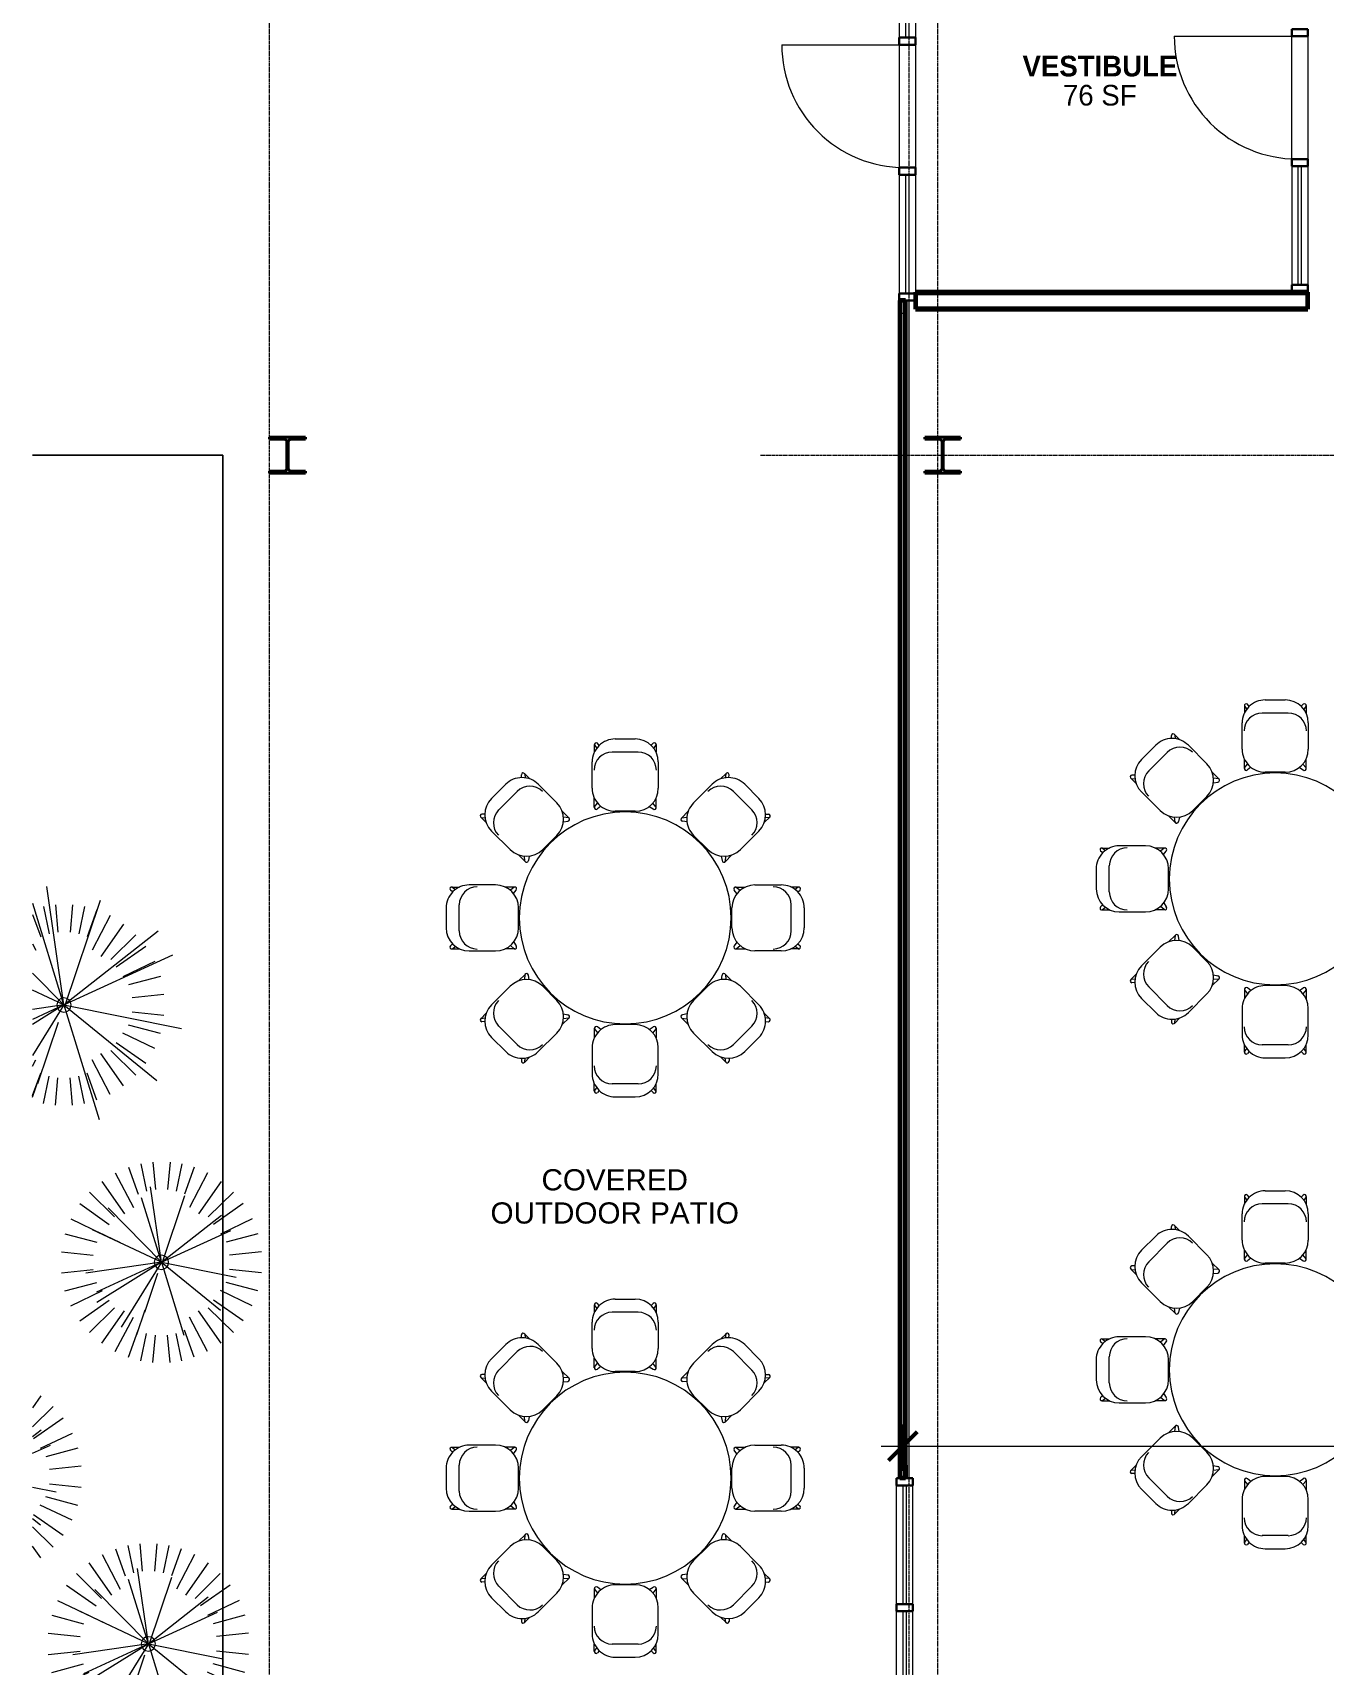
# Model space of a CAD drawing. Header units: inches. Extents: x 126 to 2219, y -1759 to -92.
# Drawn here: x 126.5 to 486, y -1505.3 to -1050.7 of the extents above; entities that cross this region are included whole.
import ezdxf

# ---------------------------------------------------------------- set-up
doc = ezdxf.new("R2010")
doc.units = ezdxf.units.IN
doc.header["$MEASUREMENT"] = 0
doc.linetypes.add('Grid Line 1_2_', pattern=[0.875, 0.5, -0.125, 0.125, -0.125])
for name, color, linetype, lineweight in [('A-ANNO-DIMS', 211, 'Continuous', 9), ('A-ANNO-DIMS-64', 211, 'Continuous', 9), ('A-AREA-IDEN', 2, 'Continuous', 9), ('A-DOOR', 31, 'Continuous', 18), ('A-GLAZ-CURT', 52, 'Continuous', 9), ('A-GLAZ-CWMG', 51, 'Continuous', 9), ('A-WALL', 113, 'Continuous', 18), ('A-WALL-PATT', 111, 'Continuous', 60), ('C-TOPO', 7, 'Continuous', 9), ('G-ANNO-TEXT', 231, 'Continuous', 9), ('I-FURN', 30, 'Continuous', 9), ('I-FURN-PNLS', 30, 'Continuous', 9), ('I-WALL', 2, 'Continuous', 18), ('L-PLNT', 71, 'Continuous', 9), ('S-COLS', 52, 'Continuous', 9), ('S-GRID', 1, 'Continuous', 9)]:
    doc.layers.add(name, color=color, linetype=linetype, lineweight=lineweight)
doc.styles.add('Arial', font='arial.ttf', dxfattribs={"height": 5.901198})
doc.styles.add('Century Gothic', font='GOTHIC.TTF', dxfattribs={"height": 5.748447})
doc.styles.add('Century Gothic_B', font='GOTHICB.TTF', dxfattribs={"height": 5.744479})
doc.dimstyles.new('Linear_-_3_32__Arial', dxfattribs={"dimscale": 12, "dimtxt": 6, "dimasz": 0.666667, "dimexe": 0.5, "dimexo": 0.333333, "dimgap": 0.333333, "dimtad": 1, "dimdec": 0, "dimzin": 1, "dimdsep": 46, "dimlunit": 4, "dimtxsty": 'Arial', "dimblk1": 'OBLIQUE', "dimblk2": 'OBLIQUE', "dimsah": 1, "dimcen": 0.09, "dimdle": 0.5, "dimazin": 0, "dimtfac": 1, "dimtdec": 4, "dimtix": 1, "dimtmove": 0, "dimatfit": 3, "dimfxl": 1, "dimtvp": 1, "dimfrac": 2, "dimtolj": 1, "dimtzin": 0, "dimarcsym": 2})
pattern_1 = [(45, (0, 0), (-6.33568, 6.33568), []), (45, (0, 9.6), (-6.335677, 6.335677), [])]
pattern_2 = [(0, (0, 0), (20.48, 5.12), [0.845, -14.515, 0.845, -14.515, -81.92]), (0, (0, 0), (20.48, 5.12), [-30.72, 0.845, -29.875, 0.845, -14.515, -35.84]), (0, (0, 0), (20.48, 5.12), [-76.8, 0.845, -9.395, 0.845, -24.755]), (120, (7.68, 2.56), (-14.67405, 15.1762), [0.845, -14.515, 0.845, -14.515, -81.92]), (120, (7.68, 2.56), (-14.67405, 15.1762), [-30.72, 0.845, -29.875, 0.845, -14.515, -35.84]), (120, (7.68, 2.56), (-14.67405, 15.1762), [-76.8, 0.845, -9.395, 0.845, -24.755]), (240, (10.24, 12.8), (-5.80595, -20.2962), [0.845, -14.515, 0.845, -14.515, -81.92]), (240, (10.24, 12.8), (-5.80595, -20.2962), [-30.72, 0.845, -29.875, 0.845, -14.515, -35.84]), (240, (10.24, 12.8), (-5.80595, -20.2962), [-76.8, 0.845, -9.395, 0.845, -24.755])]

# ---------------------------------------------------------------- blocks, each defined once
blk = doc.blocks.new('System Panel - Exterior Glazing-V25-Floor Plan - Office Annex')
at = {"layer": 'A-GLAZ-CURT', "color": 10, "lineweight": 18}
for p, q in [((16.53125, 1.25), (-16.53125, 1.25)), ((-16.53125, 1.25), (-16.53125, 0.25)), ((-16.53125, 0.25), (16.53125, 0.25)), ((16.53125, 0.25), (16.53125, 1.25))]:
    blk.add_line(p, q, dxfattribs=at)
at = {"layer": 'A-GLAZ-CURT', "color": 130}
for p, q in [((-16.53125, 0.25), (-16.53125, 1.25)), ((16.53125, 1.25), (16.53125, 0.25))]:
    blk.add_line(p, q, dxfattribs=at)
at = {"layer": 'A-GLAZ-CURT', "color": 254}
for p, q in [((16.53125, 1.25), (-16.53125, 1.25)), ((-16.53125, 0.25), (16.53125, 0.25))]:
    blk.add_line(p, q, dxfattribs=at)
blk = doc.blocks.new('System Panel - Exterior Glazing-V26-Floor Plan - Office Annex')
at = {"layer": 'A-GLAZ-CURT', "color": 10, "lineweight": 18}
for p, q in [((17.09375, 1.25), (-17.09375, 1.25)), ((-17.09375, 1.25), (-17.09375, 0.25)), ((-17.09375, 0.25), (17.09375, 0.25)), ((17.09375, 0.25), (17.09375, 1.25))]:
    blk.add_line(p, q, dxfattribs=at)
at = {"layer": 'A-GLAZ-CURT', "color": 130}
for p, q in [((-17.09375, 0.25), (-17.09375, 1.25)), ((17.09375, 1.25), (17.09375, 0.25))]:
    blk.add_line(p, q, dxfattribs=at)
at = {"layer": 'A-GLAZ-CURT', "color": 254}
for p, q in [((17.09375, 1.25), (-17.09375, 1.25)), ((-17.09375, 0.25), (17.09375, 0.25))]:
    blk.add_line(p, q, dxfattribs=at)
blk = doc.blocks.new('Rectangular Mullion - Exterior 2_ x 4_5_-V27-Floor Plan - Office Annex')
at = {"layer": 'A-GLAZ-CWMG', "color": 7}
for p, q in [((1744.75, -1525.71), (1711.69, -1525.71)), ((1744.75, -1530.21), (1711.69, -1530.21))]:
    blk.add_line(p, q, dxfattribs=at)
blk = doc.blocks.new('Rectangular Mullion - Exterior 2_ x 4_5_-V28-Floor Plan - Office Annex')
at = {"layer": 'A-GLAZ-CWMG', "color": 7}
for p, q in [((1889.5, -1525.71), (1855.31, -1525.71)), ((1889.5, -1530.21), (1855.31, -1530.21))]:
    blk.add_line(p, q, dxfattribs=at)
blk = doc.blocks.new('Rectangular Mullion - Exterior 2_ x 4_5_-V30-Floor Plan - Office Annex')
at = {"layer": 'A-GLAZ-CWMG', "color": 50, "lineweight": 30}
for p, q in [((0, 1.5), (-2, 1.5)), ((-2, 1.5), (-2, -3)), ((0, -3), (0, 1.5)), ((-2, -3), (0, -3))]:
    blk.add_line(p, q, dxfattribs=at)
blk = doc.blocks.new('Rectangular Mullion - Exterior 2_ x 4_5_-V31-Floor Plan - Office Annex')
at = {"layer": 'A-GLAZ-CWMG', "color": 50, "lineweight": 30}
for p, q in [((-1, 1.5), (1, 1.5)), ((-1, -3), (-1, 1.5)), ((1, 1.5), (1, -3)), ((1, -3), (-1, -3))]:
    blk.add_line(p, q, dxfattribs=at)
blk = doc.blocks.new('Rectangular Mullion - Profile_Polycarbonate_Lower-637910-Floor Plan - Office Annex')
at = {"layer": 'A-GLAZ-CWMG', "color": 7}
for p, q in [((367.7, -1128.83), (367.83, -1128.83)), ((367.7, -1449.59), (367.7, -1128.83)), ((367.83, -1128.83), (367.9, -1128.83)), ((367.83, -1449.59), (367.83, -1128.83)), ((369.47, -1128.83), (369.83, -1128.83)), ((369.83, -1449.59), (369.83, -1128.83)), ((367.83, -1449.59), (367.7, -1449.59)), ((367.9, -1449.59), (367.83, -1449.59))]:
    blk.add_line(p, q, dxfattribs=at)
at = {"layer": 'A-GLAZ-CWMG', "color": 153}
for p, q in [((367.9, -1128.83), (369.47, -1128.83)), ((369.47, -1449.59), (369.47, -1128.83)), ((369.47, -1449.59), (367.9, -1449.59))]:
    blk.add_line(p, q, dxfattribs=at)
blk = doc.blocks.new('Rectangular Mullion - Profile_Polycarbonate_Upper and left-626597-Floor Plan - Office Annex')
at = {"layer": 'A-GLAZ-CWMG', "color": 50, "lineweight": 30}
for p, q in [((-2.834, 0.859875), (-2.834, 0.984875)), ((-2.834, 0.984875), (0, 0.984875)), ((-2.7715, 0.859875), (-2.834, 0.859875)), ((-0.0625, 0.922375), (-2.7715, 0.922375)), ((-2.7715, 0.922375), (-2.7715, 0.859875)), ((-0.0625, -1.078625), (-0.0625, 0.922375)), ((0, 0.984875), (0, -1.141125)), ((-3.622, -1.141125), (-3.622, -0.787125)), ((-3.622, -0.787125), (-3.372, -0.787125)), ((0, -1.141125), (-3.622, -1.141125)), ((-3.372, -0.849625), (-3.5595, -0.849625)), ((-3.5595, -0.849625), (-3.5595, -1.078625)), ((-3.5595, -1.078625), (-0.0625, -1.078625)), ((-3.372, -0.787125), (-3.372, -0.849625))]:
    blk.add_line(p, q, dxfattribs=at)
blk = doc.blocks.new('System Panel - Exterior Glazing-430040-Floor Plan - Office Annex')
at = {"layer": 'A-GLAZ-CURT', "color": 10, "lineweight": 18}
for p, q in [((16.53125, -0.25), (-16.53125, -0.25)), ((-16.53125, -0.25), (-16.53125, -1.25)), ((-16.53125, -1.25), (16.53125, -1.25)), ((16.53125, -1.25), (16.53125, -0.25))]:
    blk.add_line(p, q, dxfattribs=at)
at = {"layer": 'A-GLAZ-CURT', "color": 130}
for p, q in [((-16.53125, -1.25), (-16.53125, -0.25)), ((16.53125, -0.25), (16.53125, -1.25))]:
    blk.add_line(p, q, dxfattribs=at)
at = {"layer": 'A-GLAZ-CURT', "color": 254}
for p, q in [((16.53125, -0.25), (-16.53125, -0.25)), ((-16.53125, -1.25), (16.53125, -1.25))]:
    blk.add_line(p, q, dxfattribs=at)
blk = doc.blocks.new('Door_Single_Storefront - one-624149-Floor Plan - Office Annex')
at = {"layer": 'A-DOOR', "color": 10}
blk.add_line((-17.09375, -34.1875), (-17.09375, 0), dxfattribs=at)
blk.add_arc((-17.09375, 0), 34.1875, 270, 0, dxfattribs=at)
blk = doc.blocks.new('Rectangular Mullion - Exterior 2_ x 4_5_-624145-Floor Plan - Office Annex')
at = {"layer": 'A-GLAZ-CWMG', "color": 7}
for p, q in [((476.94, -1087.89), (476.94, -1120.95)), ((481.44, -1087.89), (481.44, -1120.95))]:
    blk.add_line(p, q, dxfattribs=at)
blk = doc.blocks.new('Rectangular Mullion - Exterior 2_ x 4_5_-430036-Floor Plan - Office Annex')
at = {"layer": 'A-GLAZ-CWMG', "color": 7}
for p, q in [((2042.44, -1489.46), (2042.44, -1455.27)), ((2046.94, -1489.46), (2046.94, -1455.27))]:
    blk.add_line(p, q, dxfattribs=at)
blk = doc.blocks.new('Rectangular Mullion - Exterior 2_ x 4_5_-626658-Floor Plan - Office Annex')
at = {"layer": 'A-GLAZ-CWMG', "color": 50, "lineweight": 30}
for p, q in [((0, 3), (-2, 3)), ((-2, 3), (-2, -1.5)), ((0, -1.5), (0, 3)), ((-2, -1.5), (0, -1.5))]:
    blk.add_line(p, q, dxfattribs=at)
blk = doc.blocks.new('Rectangular Mullion - Exterior 2_ x 4_5_-430038-Floor Plan - Office Annex')
at = {"layer": 'A-GLAZ-CWMG', "color": 50, "lineweight": 30}
for p, q in [((-1, 3), (1, 3)), ((-1, -1.5), (-1, 3)), ((1, 3), (1, -1.5)), ((1, -1.5), (-1, -1.5))]:
    blk.add_line(p, q, dxfattribs=at)
blk = doc.blocks.new('Rectangular Mullion - Exterior 2_ x 4_5_-V39-Floor Plan - Office Annex')
at = {"layer": 'A-GLAZ-CWMG', "color": 7}
for p, q in [((367.7, -1090.26), (367.7, -1123.33)), ((372.2, -1090.26), (372.2, -1122.95))]:
    blk.add_line(p, q, dxfattribs=at)
blk = doc.blocks.new('System Panel - Exterior Glazing-637811-Floor Plan - Office Annex')
at = {"layer": 'A-GLAZ-CURT', "color": 10, "lineweight": 18}
for p, q in [((15.375, -0.25), (-15.375, -0.25)), ((-15.375, -0.25), (-15.375, -1.25)), ((-15.375, -1.25), (15.375, -1.25)), ((15.375, -1.25), (15.375, -0.25))]:
    blk.add_line(p, q, dxfattribs=at)
at = {"layer": 'A-GLAZ-CURT', "color": 130}
for p, q in [((-15.375, -1.25), (-15.375, -0.25)), ((15.375, -0.25), (15.375, -1.25))]:
    blk.add_line(p, q, dxfattribs=at)
at = {"layer": 'A-GLAZ-CURT', "color": 254}
for p, q in [((15.375, -0.25), (-15.375, -0.25)), ((-15.375, -1.25), (15.375, -1.25))]:
    blk.add_line(p, q, dxfattribs=at)
blk = doc.blocks.new('Rectangular Mullion - Exterior 2_ x 4_5_-637809-Floor Plan - Office Annex')
at = {"layer": 'A-GLAZ-CWMG', "color": 130}
blk.add_line((367.7, -1019.33), (367.94, -1019.33), dxfattribs=at)
at = {"layer": 'A-GLAZ-CWMG', "color": 7}
for p, q in [((367.7, -1021.33), (367.7, -1052.08)), ((372.2, -1021.33), (372.2, -1052.08))]:
    blk.add_line(p, q, dxfattribs=at)
blk = doc.blocks.new('RPC Shrub - Acacia  3_-6_-452061-Floor Plan - Office Annex')
at = {"layer": 'L-PLNT', "color": 252}
for p, q in [((-2.95, 27.84), (-2.02, 18.97)), ((2.95, 27.84), (2.02, 18.97)), ((-16.33, 22.75), (-10.57, 14.53)), ((-12.09, 25.26), (-7.86, 16.43)), ((-7.96, 26.84), (-5.59, 18.01)), ((7.96, 26.84), (5.59, 18.01)), ((12.09, 25.26), (7.86, 16.43)), ((16.33, 22.75), (10.57, 14.53)), ((-19.56, 20.03), (-12.68, 13.05)), ((0, 0), (-8.86, 19.28)), ((0, 0), (4.15, 20.81)), ((19.56, 20.03), (12.68, 13.05)), ((-22.54, 16.61), (-13.53, 10.3)), ((0, 0), (-13.12, 16.68)), ((0, 0), (13.37, 16.47)), ((22.54, 16.61), (13.53, 10.3)), ((-26.46, 9.16), (-18.94, 6.43)), ((-24.88, 12.85), (-15.27, 7.81)), ((24.88, 12.85), (15.27, 7.81)), ((26.46, 9.16), (18.94, 6.43)), ((-27.42, 5.69), (-19.78, 4.12)), ((-18.52, 6.41), (0.29, 0.11)), ((0, 0), (20.28, 6.24)), ((27.42, 5.69), (19.78, 4.12)), ((-27.9, 2.4), (-20.28, 1.69)), ((0, 0), (-21, -3.03)), ((0, 0), (-17.96, -5.53)), ((0, 0), (-15.14, -14.87)), ((0, 0), (-9.08, -19.18)), ((0, 0), (8.31, -18.09)), ((0, 0), (3.03, -21)), ((0, 0), (11.21, -18.01)), ((0, 0), (18.04, -11.16)), ((27.9, 2.4), (20.28, 1.69)), ((-27.9, -2.4), (-20.28, -1.69)), ((-27.42, -5.69), (-19.78, -4.12)), ((3.13, -1.05), (14, -4.69)), ((20.09, -6.82), (13.26, -4.5)), ((27.42, -5.69), (19.78, -4.12)), ((27.9, -2.4), (20.28, -1.69)), ((-26.46, -9.16), (-18.94, -6.43)), ((-24.88, -12.85), (-15.27, -7.81)), ((24.88, -12.85), (15.27, -7.81)), ((26.46, -9.16), (18.94, -6.43)), ((-22.54, -16.61), (-13.53, -10.3)), ((-19.56, -20.03), (-12.68, -13.05)), ((-8.46, -17.68), (-5.5, -11.5)), ((19.56, -20.03), (12.68, -13.05)), ((22.54, -16.61), (13.53, -10.3)), ((-16.33, -22.75), (-10.57, -14.53)), ((-12.09, -25.26), (-7.86, -16.43)), ((-7.96, -26.84), (-5.59, -18.01)), ((7.96, -26.84), (5.59, -18.01)), ((12.09, -25.26), (7.86, -16.43)), ((16.33, -22.75), (10.57, -14.53)), ((-2.95, -27.84), (-2.02, -18.97)), ((2.95, -27.84), (2.02, -18.97))]:
    blk.add_line(p, q, dxfattribs=at)
for start, end in [(360, 180), (180, 360)]:
    blk.add_arc((0, 0), 2, start, end, dxfattribs=at)
blk = doc.blocks.new('RPC Shrub - Acacia  3_-6_-V42-Floor Plan - Office Annex')
at = {"layer": 'L-PLNT', "color": 252}
for p, q in [((-2.95, 27.84), (-2.02, 18.97)), ((2.95, 27.84), (2.02, 18.97)), ((-16.33, 22.75), (-10.57, 14.53)), ((-12.09, 25.26), (-7.86, 16.43)), ((-7.96, 26.84), (-5.59, 18.01)), ((7.96, 26.84), (5.59, 18.01)), ((12.09, 25.26), (7.86, 16.43)), ((16.33, 22.75), (10.57, 14.53)), ((-19.56, 20.03), (-13.9, 14.3)), ((-6.57, 14.3), (-8.86, 19.28)), ((2.85, 14.3), (4.15, 20.81)), ((19.56, 20.03), (13.9, 14.3)), ((-22.54, 16.61), (-19.25, 14.3)), ((-11.24, 14.3), (-13.12, 16.68)), ((11.61, 14.3), (13.37, 16.47)), ((22.54, 16.61), (19.25, 14.3))]:
    blk.add_line(p, q, dxfattribs=at)
blk = doc.blocks.new('RPC Shrub - Thevetia 5_-6_-V43-Floor Plan - Office Annex')
at = {"layer": 'L-PLNT', "color": 252}
for p, q in [((0, 0), (6.52, 32.7)), ((0, 0), (-13.93, 30.29)), ((-2.95, 27.84), (-2.02, 18.97)), ((2.95, 27.84), (2.02, 18.97)), ((0, 0), (-20.61, 26.21)), ((-16.33, 22.75), (-10.57, 14.53)), ((-12.09, 25.26), (-7.86, 16.43)), ((-7.96, 26.84), (-5.59, 18.01)), ((0, 0), (21.02, 25.88)), ((7.96, 26.84), (5.59, 18.01)), ((12.09, 25.26), (7.86, 16.43)), ((16.33, 22.75), (10.57, 14.53)), ((-19.56, 20.03), (-12.68, 13.05)), ((19.56, 20.03), (12.68, 13.05)), ((-22.54, 16.61), (-13.53, 10.3)), ((22.54, 16.61), (13.53, 10.3)), ((-29.1, 10.08), (0.46, 0.17)), ((-26.46, 9.16), (-18.94, 6.43)), ((-24.88, 12.85), (-15.27, 7.81)), ((0, 0), (31.86, 9.81)), ((24.88, 12.85), (15.27, 7.81)), ((26.46, 9.16), (18.94, 6.43)), ((-27.42, 5.69), (-19.78, 4.12)), ((27.42, 5.69), (19.78, 4.12)), ((0, 0), (-33, -4.76)), ((0, 0), (-28.22, -8.69)), ((-27.9, 2.4), (-20.28, 1.69)), ((0, 0), (-8.87, -8.71)), ((0, 0), (-4.12, -8.71)), ((0, 0), (4, -8.71)), ((0, 0), (1.26, -8.71)), ((0, 0), (5.42, -8.71)), ((0, 0), (14.08, -8.71)), ((27.9, 2.4), (20.28, 1.69)), ((-27.9, -2.4), (-20.28, -1.69)), ((-27.42, -5.69), (-19.78, -4.12)), ((4.91, -1.65), (22, -7.37)), ((27.42, -5.69), (19.78, -4.12)), ((27.9, -2.4), (20.28, -1.69)), ((-25.22, -8.71), (-18.94, -6.43)), ((-16.99, -8.71), (-15.27, -7.81)), ((16.99, -8.71), (15.27, -7.81)), ((25.22, -8.71), (18.94, -6.43)), ((25.68, -8.71), (20.84, -7.07))]:
    blk.add_line(p, q, dxfattribs=at)
for start, end in [(360, 180), (180, 360)]:
    blk.add_arc((0, 0), 2, start, end, dxfattribs=at)
blk = doc.blocks.new('Haworth_Pan-Table-Round - 59 dia-V36-Floor Plan - Office Annex')
at = {"layer": 'I-FURN-PNLS', "color": 7}
for start, end in [(90, 270), (270, 90)]:
    blk.add_arc((0, -0.16), 29.5, start, end, dxfattribs=at)
blk = doc.blocks.new('Haworth_Chair_Hi-Pad_Chair - Chair-V37-Floor Plan - Office Annex')
at = {"layer": 'I-FURN', "color": 7}
for p, q in [((-7.2, 8.58), (-7.76, 9.15)), ((2.78, 10.34), (-2.78, 10.34)), ((7.24, 8.54), (7.76, 9.15)), ((-8.6, 8.78), (-8.6, 6.64)), ((-8.56, 8.6), (-7.91, 7.79)), ((-3.63, 6.69), (3.63, 6.69)), ((8.56, 8.6), (7.91, 7.79)), ((8.6, 8.78), (8.6, 6.64)), ((-9.2, 3.92), (-9.2, -3.38)), ((9.2, -3.38), (9.2, 3.92)), ((-8.6, -8.78), (-8.6, -6.09)), ((-8.56, -8.6), (-7.69, -7.52)), ((-6.71, -8.46), (-7.76, -9.15)), ((6.78, -8.4), (7.76, -9.15)), ((8.56, -8.6), (7.69, -7.52)), ((8.6, -8.78), (8.6, -6.09)), ((-2.78, -9.8), (2.78, -9.8))]:
    blk.add_line(p, q, dxfattribs=at)
for centre, radius, start, end in [((-2.78, 3.92), 6.42, 90, 180), ((-8.1, 8.78), 0.502, 47.4599, 201.102), ((2.78, 3.92), 6.42, 360, 90), ((8.1, 8.78), 0.502, 338.898, 132.5401), ((-2.78, -3.38), 6.42, 180, 270), ((-2.78, -3.38), 6.42, 180, 270), ((-2.78, -3.38), 6.42, 180, 270), ((2.78, -3.38), 6.42, 270, 0), ((2.78, -3.38), 6.42, 270, 0), ((-8.1, -8.78), 0.502, 158.898, 312.5401), ((8.1, -8.78), 0.502, 227.4599, 21.102)]:
    blk.add_arc(centre, radius, start, end, dxfattribs=at)
for centre, start_param, end_param in [((-3.63, 1.69), 4.712389, 6.283185), ((3.63, 1.69), 3.141593, 4.712389)]:
    blk.add_ellipse(centre, major_axis=(-5.03, 0), ratio=0.994522, start_param=start_param, end_param=end_param, dxfattribs=at)
blk = doc.blocks.new('Haworth_Chair_Hi-Pad_Chair - Chair-V38-Floor Plan - Office Annex')
at = {"layer": 'I-FURN', "color": 7}
for p, q in [((-6.71, 8.46), (-7.76, 9.15)), ((-2.78, 9.8), (2.78, 9.8)), ((6.78, 8.4), (7.76, 9.15)), ((-8.6, 8.78), (-8.6, 6.09)), ((-8.56, 8.6), (-7.69, 7.52)), ((8.56, 8.6), (7.69, 7.52)), ((8.6, 8.78), (8.6, 6.09)), ((-9.2, -3.92), (-9.2, 3.38)), ((9.2, 3.38), (9.2, -3.92)), ((-8.6, -8.78), (-8.6, -6.64)), ((-8.56, -8.6), (-7.91, -7.79)), ((-7.2, -8.58), (-7.76, -9.15)), ((-3.63, -6.69), (3.63, -6.69)), ((7.24, -8.54), (7.76, -9.15)), ((8.56, -8.6), (7.91, -7.79)), ((8.6, -8.78), (8.6, -6.64)), ((2.78, -10.34), (-2.78, -10.34))]:
    blk.add_line(p, q, dxfattribs=at)
for centre, radius, start, end in [((-2.78, 3.38), 6.42, 90, 180), ((-2.78, 3.38), 6.42, 90, 180), ((-2.78, 3.38), 6.42, 90, 180), ((-8.1, 8.78), 0.502, 47.4599, 201.102), ((2.78, 3.38), 6.42, 360, 90), ((2.78, 3.38), 6.42, 360, 90), ((8.1, 8.78), 0.502, 338.898, 132.5401), ((-2.78, -3.92), 6.42, 180, 270), ((2.78, -3.92), 6.42, 270, 0), ((-8.1, -8.78), 0.502, 158.898, 312.5401), ((8.1, -8.78), 0.502, 227.4599, 21.102)]:
    blk.add_arc(centre, radius, start, end, dxfattribs=at)
for centre, start_param, end_param in [((-3.63, -1.69), 3.141593, 4.712389), ((3.63, -1.69), 4.712389, 6.283185)]:
    blk.add_ellipse(centre, major_axis=(5.03, 0), ratio=0.994522, start_param=start_param, end_param=end_param, dxfattribs=at)
blk = doc.blocks.new('Open Source Metal Building_Exterior_rvt-1-Floor Plan - Office Annex')
at = {"layer": 'A-WALL-PATT', "lineweight": 9, "transparency": 33554649}
blk.add_hatch(color=133, dxfattribs=at).paths.add_polyline_path([(367.9, -1453.15), (369.47, -1453.15), (369.47, -1125.27), (367.9, -1125.27), (367.9, -1416.41)], flags=0)
at = {"layer": 'A-WALL-PATT', "lineweight": 9}
h = blk.add_hatch(dxfattribs=at)
h.set_pattern_fill('FP_1', style=0, pattern_type=2)
h.set_pattern_definition(pattern_2)
h.paths.add_polyline_path([(481.44, -1123.58), (481.44, -1122.95), (372.2, -1122.95), (372.2, -1123.58), (386.95, -1123.58)], flags=0)
h = blk.add_hatch(dxfattribs=at)
h.set_pattern_fill('FP_1', style=0, pattern_type=2)
h.set_pattern_definition(pattern_2)
h.paths.add_polyline_path([(481.44, -1127.7), (481.44, -1127.08), (372.2, -1127.08), (372.2, -1127.7), (386.95, -1127.7)], flags=0)
at = {"layer": 'S-COLS'}
h = blk.add_hatch(dxfattribs=at)
h.set_pattern_fill('FP_4', color=256, style=0, pattern_type=2)
h.set_pattern_definition(pattern_1)
h.paths.add_polyline_path([(202.44, -1173.33), (202.44, -1172.77), (198.3, -1172.77), (197.81, -1172.57), (197.61, -1172.08), (197.61, -1164.6), (197.81, -1164.11), (198.3, -1163.9), (202.44, -1163.9), (202.44, -1163.35), (192.44, -1163.35), (192.44, -1163.9), (196.58, -1163.9), (197.06, -1164.11), (197.27, -1164.6), (197.27, -1172.08), (197.06, -1172.57), (196.58, -1172.77), (192.44, -1172.77), (192.44, -1173.33)], flags=0)
h = blk.add_hatch(dxfattribs=at)
h.set_pattern_fill('FP_4', color=256, style=0, pattern_type=2)
h.set_pattern_definition(pattern_1)
h.paths.add_polyline_path([(374.78, -1173.33), (384.78, -1173.33), (384.78, -1172.77), (380.64, -1172.77), (380.15, -1172.57), (379.95, -1172.08), (379.95, -1164.6), (380.15, -1164.11), (380.64, -1163.9), (384.78, -1163.9), (384.78, -1163.35), (374.78, -1163.35), (374.78, -1163.9), (378.92, -1163.9), (379.41, -1164.11), (379.61, -1164.6), (379.61, -1172.08), (379.41, -1172.57), (378.92, -1172.77), (374.78, -1172.77)], flags=0)
at = {"layer": 'A-WALL', "color": 250, "lineweight": 60}
for p, q in [((367.9, -1125.27), (367.9, -1453.15)), ((369.47, -1125.27), (367.9, -1125.27)), ((369.47, -1453.15), (369.47, -1125.27)), ((367.9, -1453.15), (369.47, -1453.15))]:
    blk.add_line(p, q, dxfattribs=at)
at = {"layer": 'A-WALL', "color": 143}
for p, q in [((367.9, -1125.33), (367.9, -1453.15)), ((369.47, -1128.83), (369.47, -1125.33)), ((369.47, -1453.15), (369.47, -1449.84))]:
    blk.add_line(p, q, dxfattribs=at)
at = {"layer": 'A-WALL', "color": 10}
for p, q in [((372.2, -1123.58), (481.44, -1123.58)), ((372.2, -1127.08), (481.44, -1127.08))]:
    blk.add_line(p, q, dxfattribs=at)
at = {"layer": 'A-WALL', "color": 253}
for p, q in [((369.47, -1449.84), (369.47, -1128.83)), ((369.47, -1453.15), (367.9, -1453.15))]:
    blk.add_line(p, q, dxfattribs=at)
at = {"layer": 'C-TOPO'}
for p, q in [((370.44, -1453.21), (370.44, -1125.33)), ((179.41, -1168.34), (126.49, -1168.34)), ((126.49, -1168.34), (179.41, -1168.34)), ((179.41, -1710.71), (179.41, -1168.34)), ((179.41, -1168.34), (179.41, -1710.71))]:
    blk.add_line(p, q, dxfattribs=at)
at = {"layer": 'I-WALL', "color": 250, "lineweight": 60}
for p, q in [((481.44, -1122.95), (372.2, -1122.95)), ((372.2, -1122.95), (372.2, -1127.7)), ((481.44, -1127.7), (481.44, -1122.95)), ((372.2, -1127.7), (481.44, -1127.7))]:
    blk.add_line(p, q, dxfattribs=at)
at = {"layer": 'S-COLS', "color": 90, "lineweight": 40}
for p, q in [((202.44, -1163.35), (192.44, -1163.35)), ((192.44, -1163.35), (192.44, -1163.9)), ((202.44, -1163.9), (202.44, -1163.35)), ((384.78, -1163.35), (374.78, -1163.35)), ((374.78, -1163.35), (374.78, -1163.9)), ((384.78, -1163.9), (384.78, -1163.35)), ((192.44, -1163.9), (196.58, -1163.9)), ((197.27, -1164.6), (197.27, -1172.08)), ((197.61, -1172.08), (197.61, -1164.6)), ((198.3, -1163.9), (202.44, -1163.9)), ((374.78, -1163.9), (378.92, -1163.9)), ((379.61, -1164.6), (379.61, -1172.08)), ((379.95, -1172.08), (379.95, -1164.6)), ((380.64, -1163.9), (384.78, -1163.9)), ((196.58, -1172.77), (192.44, -1172.77)), ((192.44, -1172.77), (192.44, -1173.33)), ((202.44, -1172.77), (198.3, -1172.77)), ((202.44, -1173.33), (202.44, -1172.77)), ((378.92, -1172.77), (374.78, -1172.77)), ((374.78, -1172.77), (374.78, -1173.33)), ((384.78, -1172.77), (380.64, -1172.77)), ((384.78, -1173.33), (384.78, -1172.77)), ((192.44, -1173.33), (202.44, -1173.33)), ((374.78, -1173.33), (384.78, -1173.33))]:
    blk.add_line(p, q, dxfattribs=at)
for centre, start, end in [((196.58, -1164.6), 0, 90), ((198.3, -1164.6), 90, 180), ((378.92, -1164.6), 0, 90), ((380.64, -1164.6), 90, 180), ((196.58, -1172.08), 270, 0), ((198.3, -1172.08), 180, 270), ((378.92, -1172.08), 270, 0), ((380.64, -1172.08), 180, 270)]:
    blk.add_arc(centre, 0.691, start, end, dxfattribs=at)
at = {"layer": 'S-GRID', "linetype": 'Grid Line 1_2_'}
for p, q in [((192.44, -1631.19), (192.44, -124.28)), ((370.44, -1631.19), (370.44, -124.28)), ((378.44, -1631.19), (378.44, -124.28)), ((329.05, -1168.34), (2105.65, -1168.34))]:
    blk.add_line(p, q, dxfattribs=at)
at = {"color": 252, "lineweight": 9}
for name, p in [('Rectangular Mullion - Exterior 2_ x 4_5_-637809-Floor Plan - Office Annex', (0, 0)), ('Rectangular Mullion - Exterior 2_ x 4_5_-V39-Floor Plan - Office Annex', (0, 0)), ('Rectangular Mullion - Exterior 2_ x 4_5_-624145-Floor Plan - Office Annex', (0, 0)), ('Rectangular Mullion - Profile_Polycarbonate_Lower-637910-Floor Plan - Office Annex', (0, 0)), ('Haworth_Pan-Table-Round - 59 dia-V36-Floor Plan - Office Annex', (291.43, -1297.05)), ('Haworth_Pan-Table-Round - 59 dia-V36-Floor Plan - Office Annex', (291.43, -1453.05))]:
    blk.add_blockref(name, p, dxfattribs=at)
for name, p, rotation in [('System Panel - Exterior Glazing-637811-Floor Plan - Office Annex', (369.2, -1036.7), 89.9999999999999), ('Door_Single_Storefront - one-624149-Floor Plan - Office Annex', (369.2, -1071.17), 269.9999999999999), ('Rectangular Mullion - Exterior 2_ x 4_5_-430036-Floor Plan - Office Annex', (2414.64, -2543.54), 180), ('Door_Single_Storefront - one-624149-Floor Plan - Office Annex', (478.44, -1068.79), 269.9999999999999), ('Rectangular Mullion - Exterior 2_ x 4_5_-430036-Floor Plan - Office Annex', (2523.87, -2541.16), 180), ('System Panel - Exterior Glazing-430040-Floor Plan - Office Annex', (369.2, -1106.79), 89.9999999999999), ('System Panel - Exterior Glazing-430040-Floor Plan - Office Annex', (478.44, -1104.42), 89.9999999999999), ('Rectangular Mullion - Exterior 2_ x 4_5_-626658-Floor Plan - Office Annex', (478.44, -1122.95), 269.9999999999999), ('Rectangular Mullion - Exterior 2_ x 4_5_-626658-Floor Plan - Office Annex', (369.2, -1125.33), 269.9999999999999), ('Haworth_Chair_Hi-Pad_Chair - Chair-V38-Floor Plan - Office Annex', (291.43, -1257.71), 180), ('Haworth_Chair_Hi-Pad_Chair - Chair-V37-Floor Plan - Office Annex', (263.5, -1269.28), 44.99999999999977), ('Haworth_Chair_Hi-Pad_Chair - Chair-V38-Floor Plan - Office Annex', (319.36, -1269.28), 135.0000000000003), ('RPC Shrub - Thevetia 5_-6_-V43-Floor Plan - Office Annex', (135.2, -1321.45), 269.9999999999999), ('Haworth_Chair_Hi-Pad_Chair - Chair-V37-Floor Plan - Office Annex', (251.93, -1297.21), 89.99999999999972), ('Haworth_Chair_Hi-Pad_Chair - Chair-V38-Floor Plan - Office Annex', (330.93, -1297.21), 90.00000000000007), ('Haworth_Chair_Hi-Pad_Chair - Chair-V37-Floor Plan - Office Annex', (263.5, -1325.14), 134.9999999999999), ('Haworth_Chair_Hi-Pad_Chair - Chair-V38-Floor Plan - Office Annex', (319.36, -1325.14), 45.00000000000013), ('Haworth_Chair_Hi-Pad_Chair - Chair-V37-Floor Plan - Office Annex', (291.43, -1336.71), 180), ('RPC Shrub - Acacia  3_-6_-452061-Floor Plan - Office Annex', (162.33, -1393.1), 269.9999999999999), ('Haworth_Chair_Hi-Pad_Chair - Chair-V38-Floor Plan - Office Annex', (291.43, -1413.71), 180), ('Haworth_Chair_Hi-Pad_Chair - Chair-V37-Floor Plan - Office Annex', (263.5, -1425.28), 44.99999999999977), ('Haworth_Chair_Hi-Pad_Chair - Chair-V38-Floor Plan - Office Annex', (319.36, -1425.28), 135.0000000000003), ('RPC Shrub - Acacia  3_-6_-V42-Floor Plan - Office Annex', (112.19, -1452.85), 269.9999999999999), ('Haworth_Chair_Hi-Pad_Chair - Chair-V37-Floor Plan - Office Annex', (251.93, -1453.21), 89.99999999999972), ('Haworth_Chair_Hi-Pad_Chair - Chair-V38-Floor Plan - Office Annex', (330.93, -1453.21), 90.00000000000007), ('Rectangular Mullion - Exterior 2_ x 4_5_-V30-Floor Plan - Office Annex', (368.44, -1453.21), 90.00000000000001), ('Rectangular Mullion - Exterior 2_ x 4_5_-V27-Floor Plan - Office Annex', (1897.15, 256.48), 270), ('System Panel - Exterior Glazing-V25-Floor Plan - Office Annex', (368.44, -1471.74), 270), ('Haworth_Chair_Hi-Pad_Chair - Chair-V37-Floor Plan - Office Annex', (263.5, -1481.14), 134.9999999999999), ('Haworth_Chair_Hi-Pad_Chair - Chair-V38-Floor Plan - Office Annex', (319.36, -1481.14), 45.00000000000013), ('RPC Shrub - Acacia  3_-6_-452061-Floor Plan - Office Annex', (158.69, -1499.35), 269.9999999999999), ('Haworth_Chair_Hi-Pad_Chair - Chair-V37-Floor Plan - Office Annex', (291.43, -1492.71), 180), ('Rectangular Mullion - Exterior 2_ x 4_5_-V28-Floor Plan - Office Annex', (1897.15, 365.04), 270), ('System Panel - Exterior Glazing-V26-Floor Plan - Office Annex', (368.44, -1507.37), 270)]:
    blk.add_blockref(name, p, dxfattribs=dict(at, rotation=rotation))
at = {"color": 252, "lineweight": 9, "extrusion": (0, 0, -1)}
for name, p, rotation in [('Rectangular Mullion - Exterior 2_ x 4_5_-430038-Floor Plan - Office Annex', (-478.44, -1050.7), 90.0000000000001), ('Rectangular Mullion - Exterior 2_ x 4_5_-430038-Floor Plan - Office Annex', (-369.2, -1053.08), 90.0000000000001), ('Rectangular Mullion - Exterior 2_ x 4_5_-430038-Floor Plan - Office Annex', (-478.44, -1086.89), 90.0000000000001), ('Rectangular Mullion - Exterior 2_ x 4_5_-430038-Floor Plan - Office Annex', (-369.2, -1089.26), 90.0000000000001), ('Rectangular Mullion - Profile_Polycarbonate_Upper and left-626597-Floor Plan - Office Annex', (-368.69, -1453.21), 269.9999999999995), ('Rectangular Mullion - Exterior 2_ x 4_5_-V31-Floor Plan - Office Annex', (-368.44, -1489.27), 270)]:
    blk.add_blockref(name, p, dxfattribs=dict(at, rotation=rotation))
blk = doc.blocks.new('Haworth_Pan-Table-Round - 59 dia-336015-Floor Plan - Office Annex')
at = {"layer": 'I-FURN-PNLS'}
for start, end in [(90, 270), (270, 90)]:
    blk.add_arc((0, -0.16), 29.5, start, end, dxfattribs=at)
blk = doc.blocks.new('Haworth_Chair_Hi-Pad_Chair - Chair-336017-Floor Plan - Office Annex')
at = {"layer": 'I-FURN'}
for p, q in [((-7.2, 8.58), (-7.76, 9.15)), ((2.78, 10.34), (-2.78, 10.34)), ((7.24, 8.54), (7.76, 9.15)), ((-8.6, 8.78), (-8.6, 6.64)), ((-8.56, 8.6), (-7.91, 7.79)), ((-3.63, 6.69), (3.63, 6.69)), ((8.56, 8.6), (7.91, 7.79)), ((8.6, 8.78), (8.6, 6.64)), ((-9.2, 3.92), (-9.2, -3.38)), ((9.2, -3.38), (9.2, 3.92)), ((-8.6, -8.78), (-8.6, -6.09)), ((-8.56, -8.6), (-7.69, -7.52)), ((-6.71, -8.46), (-7.76, -9.15)), ((6.78, -8.4), (7.76, -9.15)), ((8.56, -8.6), (7.69, -7.52)), ((8.6, -8.78), (8.6, -6.09)), ((-2.78, -9.8), (2.78, -9.8))]:
    blk.add_line(p, q, dxfattribs=at)
for centre, radius, start, end in [((-2.78, 3.92), 6.42, 90, 180), ((-8.1, 8.78), 0.502, 47.4599, 201.102), ((2.78, 3.92), 6.42, 360, 90), ((8.1, 8.78), 0.502, 338.898, 132.5401), ((-2.78, -3.38), 6.42, 180, 270), ((-2.78, -3.38), 6.42, 180, 270), ((-2.78, -3.38), 6.42, 180, 270), ((2.78, -3.38), 6.42, 270, 0), ((2.78, -3.38), 6.42, 270, 0), ((-8.1, -8.78), 0.502, 158.898, 312.5401), ((8.1, -8.78), 0.502, 227.4599, 21.102)]:
    blk.add_arc(centre, radius, start, end, dxfattribs=at)
for centre, start_param, end_param in [((-3.63, 1.69), 4.712389, 6.283185), ((3.63, 1.69), 3.141593, 4.712389)]:
    blk.add_ellipse(centre, major_axis=(-5.03, 0), ratio=0.994522, start_param=start_param, end_param=end_param, dxfattribs=at)
blk = doc.blocks.new('Haworth_Chair_Hi-Pad_Chair - Chair-336027-Floor Plan - Office Annex')
at = {"layer": 'I-FURN'}
for p, q in [((-6.71, 8.46), (-7.76, 9.15)), ((-2.78, 9.8), (2.78, 9.8)), ((6.78, 8.4), (7.76, 9.15)), ((-8.6, 8.78), (-8.6, 6.09)), ((-8.56, 8.6), (-7.69, 7.52)), ((8.56, 8.6), (7.69, 7.52)), ((8.6, 8.78), (8.6, 6.09)), ((-9.2, -3.92), (-9.2, 3.38)), ((9.2, 3.38), (9.2, -3.92)), ((-8.6, -8.78), (-8.6, -6.64)), ((-8.56, -8.6), (-7.91, -7.79)), ((-7.2, -8.58), (-7.76, -9.15)), ((-3.63, -6.69), (3.63, -6.69)), ((7.24, -8.54), (7.76, -9.15)), ((8.56, -8.6), (7.91, -7.79)), ((8.6, -8.78), (8.6, -6.64)), ((2.78, -10.34), (-2.78, -10.34))]:
    blk.add_line(p, q, dxfattribs=at)
for centre, radius, start, end in [((-2.78, 3.38), 6.42, 90, 180), ((-2.78, 3.38), 6.42, 90, 180), ((-2.78, 3.38), 6.42, 90, 180), ((-8.1, 8.78), 0.502, 47.4599, 201.102), ((2.78, 3.38), 6.42, 360, 90), ((2.78, 3.38), 6.42, 360, 90), ((8.1, 8.78), 0.502, 338.898, 132.5401), ((-2.78, -3.92), 6.42, 180, 270), ((2.78, -3.92), 6.42, 270, 0), ((-8.1, -8.78), 0.502, 158.898, 312.5401), ((8.1, -8.78), 0.502, 227.4599, 21.102)]:
    blk.add_arc(centre, radius, start, end, dxfattribs=at)
for centre, start_param, end_param in [((-3.63, -1.69), 3.141593, 4.712389), ((3.63, -1.69), 4.712389, 6.283185)]:
    blk.add_ellipse(centre, major_axis=(5.03, 0), ratio=0.994522, start_param=start_param, end_param=end_param, dxfattribs=at)
blk = doc.blocks.new('DIMBLOCK1-Floor Plan - Office Annex')
at = {"layer": 'A-ANNO-DIMS-64'}
for p, q in [((368.69, -1451.21), (368.69, -1438.29)), ((362.69, -1444.29), (1104.4, -1444.29)), ((368.69, -1444.29), (368.69, -1451.21)), ((1104.4, -1442.63), (1104.4, -1450.29)), ((1104.4, -1444.29), (1104.4, -1442.63))]:
    blk.add_line(p, q, dxfattribs=at)
at = {"layer": 'A-ANNO-DIMS-64', "lineweight": 50}
for p, q in [((368.69, -1444.29), (372.69, -1440.29)), ((1104.4, -1444.29), (1108.4, -1440.29)), ((368.69, -1444.29), (364.69, -1448.29)), ((1104.4, -1444.29), (1100.4, -1448.29))]:
    blk.add_line(p, q, dxfattribs=at)
at = {"layer": 'A-ANNO-DIMS-64', "color": 0, "insert": (723.81, -1432.63), "char_height": 5.901, "width": 30.5723, "attachment_point": 1, "line_spacing_factor": 0.938532, "style": 'Arial'}
blk.add_mtext('61\' - 4"', dxfattribs=at)
blk = doc.blocks.new('_Oblique')
at = {"color": 0, "linetype": 'ByBlock', "lineweight": -2}
blk.add_line((-0.5, -0.5), (0.5, 0.5), dxfattribs=at)

msp = doc.modelspace()

# ---------------------------------------------------------------- block references
at = {"layer": 'I-FURN'}
for name, p, rotation in [('Haworth_Chair_Hi-Pad_Chair - Chair-336027-Floor Plan - Office Annex', (472.37, -1246.84), 180), ('Haworth_Chair_Hi-Pad_Chair - Chair-336017-Floor Plan - Office Annex', (444.44, -1258.41), 44.99999999999977), ('Haworth_Chair_Hi-Pad_Chair - Chair-336017-Floor Plan - Office Annex', (432.87, -1286.34), 89.99999999999972), ('Haworth_Chair_Hi-Pad_Chair - Chair-336017-Floor Plan - Office Annex', (444.44, -1314.27), 134.9999999999999), ('Haworth_Chair_Hi-Pad_Chair - Chair-336017-Floor Plan - Office Annex', (472.37, -1325.84), 180), ('Haworth_Chair_Hi-Pad_Chair - Chair-336027-Floor Plan - Office Annex', (472.37, -1383.53), 180), ('Haworth_Chair_Hi-Pad_Chair - Chair-336017-Floor Plan - Office Annex', (444.44, -1395.1), 44.99999999999977), ('Haworth_Chair_Hi-Pad_Chair - Chair-336017-Floor Plan - Office Annex', (432.87, -1423.03), 89.99999999999972), ('Haworth_Chair_Hi-Pad_Chair - Chair-336017-Floor Plan - Office Annex', (444.44, -1450.96), 134.9999999999999), ('Haworth_Chair_Hi-Pad_Chair - Chair-336017-Floor Plan - Office Annex', (472.37, -1462.53), 180)]:
    msp.add_blockref(name, p, dxfattribs=dict(at, rotation=rotation))
at = {"layer": 'I-FURN-PNLS'}
for p in [(472.37, -1286.19), (472.37, -1422.87)]:
    msp.add_blockref('Haworth_Pan-Table-Round - 59 dia-336015-Floor Plan - Office Annex', p, dxfattribs=at)

# ---------------------------------------------------------------- texts
at = {"layer": 'A-AREA-IDEN', "attachment_point": 2}
for s, insert, char_height, width, line_spacing_factor, style in [('VESTIBULE', (423.57, -1057.14), 5.744, 44.208, 0.984796, 'Century Gothic_B'), ('76 SF', (423.52, -1065.25), 5.748, 22.392, 0.984117, 'Century Gothic')]:
    msp.add_mtext(s, dxfattribs=dict(at, insert=insert, char_height=char_height, width=width, line_spacing_factor=line_spacing_factor, style=style))
at = {"layer": 'G-ANNO-TEXT', "color": 145, "insert": (288.51, -1367.18), "char_height": 5.9012, "width": 82.224, "attachment_point": 2, "line_spacing_factor": 0.938532, "style": 'Arial'}
msp.add_mtext('COVERED\\POUTDOOR PATIO', dxfattribs=at)

# ---------------------------------------------------------------- dimensions: what is measured, and where the dimension line sits
at = {"layer": 'A-ANNO-DIMS'}
dim = msp.add_linear_dim(base=(1104.4, -1444.29), p1=(368.69, -1455.21), p2=(1104.4, -1438.63), dimstyle='Linear_-_3_32__Arial', override={"dimpost": '<>', "dimfxl": 735.902904}, dxfattribs=at)
dim.commit()
dim.dimension.update_dxf_attribs({"geometry": 'DIMBLOCK1-Floor Plan - Office Annex', "text_midpoint": (736.54, -1437.27)})

# ---------------------------------------------------------------- next in the draw order: block references
at = {"lineweight": 5}
msp.add_blockref('Open Source Metal Building_Exterior_rvt-1-Floor Plan - Office Annex', (0, 0), dxfattribs=at)

doc.saveas('drawing.dxf')
